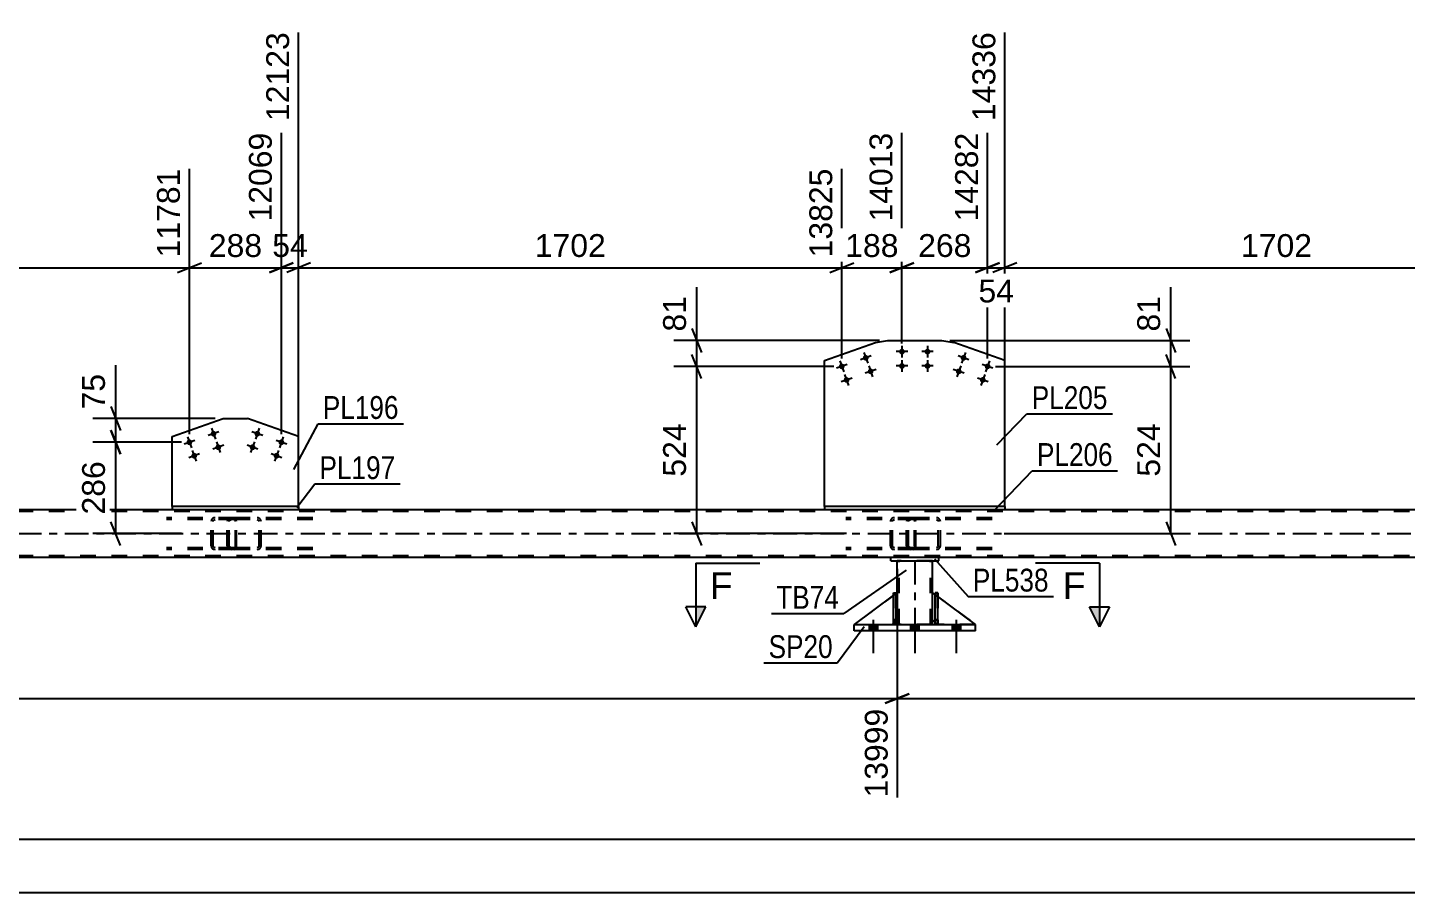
# Model space of a CAD drawing. Header units: millimetres. Extents: x -109 to 732, y -404 to 190.
# Drawn here: x 371.3 to 544.1, y -274.6 to -166.1 of the extents above; entities that cross this region are included whole.
import ezdxf

# ---------------------------------------------------------------- set-up
doc = ezdxf.new("R2010")
doc.units = ezdxf.units.MM
doc.linetypes.add('DXK_LINE_DOT2', pattern=[3.9198, 1.9599, -1.9599])
doc.linetypes.add('DXK_LINE_DOT3', pattern=[5.9187, 2.979, -0.9799, 0.9799, -0.9799])
doc.styles.add('Arial', font='ARIAL.TTF', dxfattribs={"height": 0.2})
doc.styles.add('Arial Narrow', font='ARIALN.TTF', dxfattribs={"height": 0.2})

# ---------------------------------------------------------------- blocks, each defined once
blk = doc.blocks.new('Part-717262461-3414 - 3396')
at = {"color": 7, "linetype": 'DXK_LINE_DOT2'}
for p, q in [((396.3, -227.9), (396.26, -228.09)), ((396.26, -231.13), (396.26, -228.09)), ((396.52, -228.09), (396.54, -228)), ((396.52, -231.13), (396.52, -228.09)), ((396.54, -228), (396.6, -227.92)), ((396.78, -227.61), (396.58, -227.64)), ((396.6, -227.92), (396.68, -227.87)), ((396.68, -227.87), (396.78, -227.85)), ((407, -227.61), (396.78, -227.61)), ((407, -227.85), (396.78, -227.85)), ((400.21, -227.64), (400.01, -227.61)), ((400.01, -227.85), (400.11, -227.87)), ((400.11, -227.87), (400.19, -227.92)), ((400.19, -227.92), (400.25, -228)), ((400.25, -228), (400.27, -228.09)), ((400.27, -231.13), (400.27, -228.09)), ((400.52, -228.09), (400.48, -227.9)), ((400.52, -231.13), (400.52, -228.09)), ((396.26, -231.13), (396.3, -231.31)), ((396.54, -231.22), (396.52, -231.13)), ((396.6, -231.3), (396.54, -231.22)), ((396.68, -231.35), (396.6, -231.3)), ((396.78, -231.37), (396.68, -231.35)), ((407, -231.37), (396.78, -231.37)), ((400.11, -231.35), (400.01, -231.37)), ((400.19, -231.3), (400.11, -231.35)), ((400.25, -231.22), (400.19, -231.3)), ((400.27, -231.13), (400.25, -231.22)), ((400.48, -231.31), (400.52, -231.13)), ((396.58, -231.57), (396.78, -231.61)), ((407, -231.61), (396.78, -231.61)), ((400.01, -231.61), (400.21, -231.57))]:
    blk.add_line(p, q, dxfattribs=at)
for centre, start, end in [((396.76, -228.11), 110.7583, 155.68), ((400.03, -228.11), 24.32, 69.2417), ((396.76, -231.11), 204.32, 249.2417), ((400.03, -231.11), 290.7583, 335.68)]:
    blk.add_arc(centre, 0.496, start, end, dxfattribs=at)
blk = doc.blocks.new('Bolt-717262461-3806 - 3396')
at = {"linetype": 'Continuous'}
for points in [[(488.9, -207.68, -1), (488.22, -207.44, -1)], [(488.3, -209.38, -1), (487.62, -209.14, -1)], [(491.91, -208.75, -1), (491.23, -208.51, -1)], [(491.31, -210.45, -1), (490.63, -210.21, -1)]]:
    blk.add_hatch(color=1, dxfattribs=at).paths.add_polyline_path(points)
at = {"color": 1, "linetype": 'Continuous'}
for p, q in [((489.24, -207.8), (487.88, -207.32)), ((488.8, -206.88), (488.32, -208.24)), ((488.64, -209.5), (487.28, -209.02)), ((488.2, -208.58), (487.72, -209.94)), ((492.25, -208.87), (490.9, -208.39)), ((491.81, -207.95), (491.33, -209.31)), ((491.65, -210.57), (490.29, -210.09)), ((491.21, -209.65), (490.73, -211.01))]:
    blk.add_line(p, q, dxfattribs=at)
blk = doc.blocks.new('Part-717262461-3413 - 3396')
at = {"color": 7, "linetype": 'DXK_LINE_DOT2'}
for p, q in [((481.44, -227.9), (481.4, -228.09)), ((481.4, -231.13), (481.4, -228.09)), ((481.65, -228.09), (481.67, -228)), ((481.65, -231.13), (481.65, -228.09)), ((481.67, -228), (481.73, -227.92)), ((481.91, -227.61), (481.71, -227.64)), ((481.73, -227.92), (481.81, -227.87)), ((481.81, -227.87), (481.91, -227.85)), ((492.14, -227.61), (481.91, -227.61)), ((492.14, -227.85), (481.91, -227.85)), ((485.34, -227.64), (485.15, -227.61)), ((485.15, -227.85), (485.24, -227.87)), ((485.24, -227.87), (485.33, -227.92)), ((485.33, -227.92), (485.38, -228)), ((485.38, -228), (485.4, -228.09)), ((485.4, -231.13), (485.4, -228.09)), ((485.66, -228.09), (485.62, -227.9)), ((485.66, -231.13), (485.66, -228.09)), ((481.4, -231.13), (481.44, -231.31)), ((481.67, -231.22), (481.65, -231.13)), ((481.73, -231.3), (481.67, -231.22)), ((481.81, -231.35), (481.73, -231.3)), ((481.91, -231.37), (481.81, -231.35)), ((492.14, -231.37), (481.91, -231.37)), ((485.24, -231.35), (485.15, -231.37)), ((485.33, -231.3), (485.24, -231.35)), ((485.38, -231.22), (485.33, -231.3)), ((485.4, -231.13), (485.38, -231.22)), ((485.62, -231.31), (485.66, -231.13)), ((481.71, -231.57), (481.91, -231.61)), ((492.14, -231.61), (481.91, -231.61)), ((485.15, -231.61), (485.34, -231.57))]:
    blk.add_line(p, q, dxfattribs=at)
for centre, start, end in [((481.89, -228.11), 110.7583, 155.68), ((485.16, -228.11), 24.32, 69.2417), ((481.89, -231.11), 204.32, 249.2417), ((485.16, -231.11), 290.7583, 335.68)]:
    blk.add_arc(centre, 0.496, start, end, dxfattribs=at)
blk = doc.blocks.new('Part-717262461-3784 - 3396')
at = {"color": 2, "linetype": 'Continuous'}
for p, q in [((389.37, -217.43), (395.78, -215.16)), ((395.78, -215.16), (398.82, -215.16)), ((405.23, -217.43), (398.82, -215.16)), ((389.37, -226.21), (389.37, -217.43)), ((405.23, -226.21), (405.23, -217.43))]:
    blk.add_line(p, q, dxfattribs=at)
at = {"color": 7, "linetype": 'DXK_LINE_DOT2'}
blk.add_line((405.23, -226.21), (389.37, -226.21), dxfattribs=at)
blk = doc.blocks.new('Part-717262461-3500 - 3396')
at = {"color": 2, "linetype": 'Continuous'}
for p, q in [((485, -241.01), (485, -237.01)), ((485, -237.01), (485.32, -237.01)), ((485.32, -241.01), (485.32, -237.01)), ((485, -241.01), (485, -241.01)), ((485.32, -241.01), (485, -241.01))]:
    blk.add_line(p, q, dxfattribs=at)
at = {"color": 7, "linetype": 'DXK_LINE_DOT2'}
for p, q in [((485, -237.01), (485, -240.41)), ((485.32, -240.41), (485.32, -237.01)), ((485, -240.41), (485, -241.01)), ((485, -240.41), (485.32, -240.41)), ((485, -241.01), (485, -241.01)), ((485, -241.01), (485, -241.01)), ((485.32, -241.01), (485.32, -240.41)), ((485.32, -241.01), (485.32, -241.01))]:
    blk.add_line(p, q, dxfattribs=at)
blk = doc.blocks.new('Bolt-717262461-3804 - 3396')
at = {"linetype": 'Continuous'}
for points in [[(476.65, -207.44, -1), (475.97, -207.68, -1)], [(473.64, -208.51, -1), (472.96, -208.75, -1)], [(477.25, -209.14, -1), (476.58, -209.38, -1)], [(474.24, -210.21, -1), (473.56, -210.45, -1)]]:
    blk.add_hatch(color=1, dxfattribs=at).paths.add_polyline_path(points)
at = {"color": 1, "linetype": 'Continuous'}
for p, q in [((476.99, -207.32), (475.63, -207.8)), ((476.07, -206.88), (476.55, -208.24)), ((473.98, -208.39), (472.62, -208.87)), ((473.06, -207.95), (473.54, -209.31)), ((477.59, -209.02), (476.24, -209.5)), ((476.67, -208.58), (477.16, -209.94)), ((474.58, -210.09), (473.22, -210.57)), ((473.66, -209.65), (474.14, -211.01))]:
    blk.add_line(p, q, dxfattribs=at)
blk = doc.blocks.new('Part-717262461-3566 - 3396')
at = {"color": 7, "linetype": 'DXK_LINE_DOT2'}
for p, q in [((479.8, -237.01), (480.12, -237.01)), ((479.8, -240.41), (479.8, -237.01)), ((479.8, -237.01), (479.8, -241.01)), ((480.12, -237.01), (480.12, -240.41)), ((480.12, -241.01), (480.12, -237.1)), ((480.12, -240.41), (479.8, -240.41)), ((479.8, -241.01), (479.8, -240.41)), ((480.12, -241.01), (479.8, -241.01)), ((480.12, -240.41), (480.12, -241.01)), ((480.12, -241.01), (480.12, -241.01))]:
    blk.add_line(p, q, dxfattribs=at)
blk = doc.blocks.new('Part-717262461-3568 - 3396')
at = {"color": 2, "linetype": 'Continuous'}
for p, q in [((479.8, -241.01), (479.8, -237.01)), ((479.8, -237.01), (480.12, -237.01)), ((480.12, -241.01), (480.12, -237.01)), ((479.8, -241.01), (479.8, -241.01)), ((480.12, -241.01), (479.8, -241.01))]:
    blk.add_line(p, q, dxfattribs=at)
at = {"color": 7, "linetype": 'DXK_LINE_DOT2'}
for p, q in [((479.8, -237.01), (479.8, -240.41)), ((480.12, -240.41), (480.12, -237.01)), ((479.8, -240.41), (479.8, -241.01)), ((479.8, -240.41), (480.12, -240.41)), ((479.8, -241.01), (479.8, -241.01)), ((479.8, -241.01), (479.8, -241.01)), ((480.12, -241.01), (480.12, -240.41)), ((480.12, -241.01), (480.12, -241.01))]:
    blk.add_line(p, q, dxfattribs=at)
blk = doc.blocks.new('Part-717262461-3444 - 3396')
at = {"color": 2, "linetype": 'Continuous'}
for p, q in [((485.45, -232.61), (479.45, -232.61)), ((479.45, -233.01), (479.45, -232.61)), ((479.45, -233.01), (485.45, -233.01)), ((485.45, -233.01), (485.45, -232.61))]:
    blk.add_line(p, q, dxfattribs=at)
blk = doc.blocks.new('Part-717262461-3449 - 3396')
at = {"color": 2, "linetype": 'Continuous'}
for p, q in [((493.74, -226.21), (471.13, -226.21)), ((471.13, -226.21), (471.13, -226.61)), ((493.74, -226.21), (493.74, -226.61)), ((493.74, -226.61), (471.13, -226.61))]:
    blk.add_line(p, q, dxfattribs=at)
blk = doc.blocks.new('Part-717262461-3497 - 3396')
at = {"color": 2, "linetype": 'Continuous'}
for p, q in [((479.8, -237.34), (474.85, -241.01)), ((480.25, -237.01), (480.12, -237.1)), ((480.25, -240.41), (480.25, -237.01)), ((479.8, -240.85), (479.65, -241.01)), ((480.25, -240.41), (480.12, -240.53)), ((480.25, -240.41), (480.25, -240.41))]:
    blk.add_line(p, q, dxfattribs=at)
at = {"color": 7, "linetype": 'DXK_LINE_DOT2'}
for p, q in [((480.12, -237.1), (479.8, -237.34)), ((480.25, -240.41), (480.25, -237.01)), ((474.85, -241.01), (474.85, -241.01)), ((474.85, -241.01), (479.65, -241.01)), ((480.25, -240.41), (479.65, -241.01)), ((480.12, -240.53), (479.8, -240.85))]:
    blk.add_line(p, q, dxfattribs=at)
blk = doc.blocks.new('Part-717262461-3498 - 3396')
at = {"color": 7, "linetype": 'DXK_LINE_DOT2'}
for p, q in [((485.32, -237.01), (485, -237.01)), ((485, -240.41), (485, -237.01)), ((485, -237.01), (485, -241.01)), ((485.32, -237.01), (485.32, -240.41)), ((485.32, -241.01), (485.32, -237.01)), ((485.32, -240.41), (485, -240.41)), ((485, -241.01), (485, -240.41)), ((485.32, -241.01), (485, -241.01)), ((485.32, -240.41), (485.32, -241.01)), ((485.32, -241.01), (485.32, -241.01))]:
    blk.add_line(p, q, dxfattribs=at)
blk = doc.blocks.new('Part-717262461-3515 - 3396')
at = {"color": 2, "linetype": 'Continuous'}
for p, q in [((480.25, -237.01), (480.25, -233.01)), ((484.65, -237.01), (484.65, -233.01)), ((480.25, -241.01), (480.25, -240.41)), ((484.65, -241.01), (484.65, -240.41))]:
    blk.add_line(p, q, dxfattribs=at)
at = {"color": 7, "linetype": 'DXK_LINE_DOT2'}
for p, q in [((484.65, -233.01), (480.25, -233.01)), ((480.49, -241.01), (480.49, -233.01)), ((484.41, -241.01), (484.41, -233.01)), ((480.25, -240.41), (480.25, -237.01)), ((484.65, -240.41), (484.65, -237.01)), ((484.65, -241.01), (480.25, -241.01))]:
    blk.add_line(p, q, dxfattribs=at)
at = {"color": 7, "linetype": 'DXK_LINE_DOT3'}
blk.add_line((482.45, -233.01), (482.45, -241.01), dxfattribs=at)
blk = doc.blocks.new('Part-717262461-3525 - 3396')
at = {"color": 7, "linetype": 'DXK_LINE_DOT2'}
for p, q in [((480.25, -237.01), (474.85, -241.01)), ((480.25, -240.41), (480.25, -237.01)), ((480.25, -237.01), (480.25, -240.41)), ((474.85, -241.01), (479.65, -241.01)), ((479.65, -241.01), (480.25, -240.41)), ((480.25, -240.41), (479.65, -241.01)), ((480.25, -240.41), (480.25, -240.41))]:
    blk.add_line(p, q, dxfattribs=at)
blk = doc.blocks.new('Part-717262461-3677 - 3396')
at = {"color": 7, "linetype": 'DXK_LINE_DOT2'}
for p, q in [((482.3, -227.61), (473.8, -227.61)), ((482.3, -227.85), (473.8, -227.85)), ((479.42, -227.9), (479.39, -228.09)), ((479.39, -231.13), (479.39, -228.09)), ((479.64, -228.09), (479.66, -228)), ((479.64, -231.13), (479.64, -228.09)), ((479.66, -228), (479.71, -227.92)), ((479.89, -227.61), (479.7, -227.64)), ((479.71, -227.92), (479.79, -227.87)), ((479.79, -227.87), (479.89, -227.85)), ((481.4, -227.85), (481.4, -227.61)), ((482.4, -227.64), (482.3, -227.61)), ((482.3, -227.85), (482.35, -227.87)), ((482.35, -227.87), (482.39, -227.92)), ((482.39, -227.92), (482.42, -228)), ((482.49, -227.75), (482.4, -227.64)), ((482.42, -228), (482.43, -228.09)), ((482.43, -231.13), (482.43, -228.09)), ((482.55, -227.9), (482.49, -227.75)), ((482.57, -228.09), (482.55, -227.9)), ((482.57, -231.13), (482.57, -228.09)), ((482.3, -231.37), (473.8, -231.37)), ((479.39, -231.13), (479.42, -231.31)), ((479.66, -231.22), (479.64, -231.13)), ((479.71, -231.3), (479.66, -231.22)), ((479.79, -231.35), (479.71, -231.3)), ((479.89, -231.37), (479.79, -231.35)), ((481.4, -231.61), (481.4, -231.37)), ((482.35, -231.35), (482.3, -231.37)), ((482.39, -231.3), (482.35, -231.35)), ((482.42, -231.22), (482.39, -231.3)), ((482.4, -231.57), (482.49, -231.47)), ((482.43, -231.13), (482.42, -231.22)), ((482.49, -231.47), (482.55, -231.31)), ((482.55, -231.31), (482.57, -231.13)), ((482.3, -231.61), (473.8, -231.61)), ((479.7, -231.57), (479.89, -231.61)), ((482.3, -231.61), (482.4, -231.57))]:
    blk.add_line(p, q, dxfattribs=at)
for centre, start, end in [((479.87, -228.1), 111.1513, 156.1049), ((479.87, -231.11), 203.8951, 248.8487)]:
    blk.add_arc(centre, 0.492, start, end, dxfattribs=at)
blk = doc.blocks.new('Part-717262461-3555 - 3396')
at = {"color": 2, "linetype": 'Continuous'}
for p, q in [((405.23, -226.21), (389.37, -226.21)), ((389.37, -226.21), (389.37, -226.61)), ((405.23, -226.21), (405.23, -226.61)), ((405.23, -226.61), (389.37, -226.61))]:
    blk.add_line(p, q, dxfattribs=at)
blk = doc.blocks.new('Part-717262461-3590 - 3396')
at = {"color": 2, "linetype": 'Continuous'}
for p, q in [((474.85, -241.81), (474.85, -241.01)), ((474.85, -241.01), (490.05, -241.01)), ((490.05, -241.81), (474.85, -241.81)), ((490.05, -241.81), (490.05, -241.01))]:
    blk.add_line(p, q, dxfattribs=at)
blk = doc.blocks.new('Part-717262461-3593 - 3396')
at = {"color": 7, "linetype": 'DXK_LINE_DOT2'}
for p, q in [((484.65, -240.41), (484.65, -237.01)), ((484.65, -237.01), (490.05, -241.01)), ((485.25, -241.01), (484.65, -240.41)), ((490.05, -241.01), (485.25, -241.01))]:
    blk.add_line(p, q, dxfattribs=at)
blk = doc.blocks.new('Part-717262461-3607 - 3396')
at = {"color": 2, "linetype": 'Continuous'}
for p, q in [((484.65, -240.41), (484.65, -237.01)), ((484.65, -237.01), (485, -237.27)), ((490.05, -241.01), (485.32, -237.51)), ((485, -240.76), (484.65, -240.41))]:
    blk.add_line(p, q, dxfattribs=at)
at = {"color": 7, "linetype": 'DXK_LINE_DOT2'}
for p, q in [((485.32, -237.51), (485, -237.27)), ((485, -240.76), (485.25, -241.01)), ((485.25, -241.01), (490.05, -241.01))]:
    blk.add_line(p, q, dxfattribs=at)
blk = doc.blocks.new('Bolt-717262461-3615 - 3396')
at = {"linetype": 'Continuous'}
for points in [[(400.39, -217.2, -1), (399.71, -216.96, -1)], [(399.79, -218.9, -1), (399.11, -218.65, -1)], [(403.4, -218.27, -1), (402.72, -218.03, -1)], [(402.8, -219.97, -1), (402.12, -219.72, -1)]]:
    blk.add_hatch(color=1, dxfattribs=at).paths.add_polyline_path(points)
at = {"color": 1, "linetype": 'Continuous'}
for p, q in [((400.73, -217.32), (399.37, -216.84)), ((400.29, -216.4), (399.81, -217.76)), ((403.3, -217.47), (402.82, -218.83)), ((400.13, -219.02), (398.77, -218.53)), ((399.69, -218.1), (399.21, -219.45)), ((402.7, -219.17), (402.22, -220.52)), ((403.74, -218.39), (402.39, -217.91)), ((403.14, -220.09), (401.78, -219.6))]:
    blk.add_line(p, q, dxfattribs=at)
blk = doc.blocks.new('Bolt-717262461-3616 - 3396')
at = {"linetype": 'Continuous'}
for points in [[(476.73, -241.81), (477.77, -241.81), (477.77, -241.01), (476.73, -241.01)], [(476.73, -241.81), (477.77, -241.81), (477.77, -241.01), (476.73, -241.01)], [(476.73, -241.81), (477.77, -241.81), (477.77, -241.01), (476.73, -241.01)], [(481.93, -241.81), (482.97, -241.81), (482.97, -241.01), (481.93, -241.01)], [(481.93, -241.81), (482.97, -241.81), (482.97, -241.01), (481.93, -241.01)], [(487.13, -241.81), (488.17, -241.81), (488.17, -241.01), (487.13, -241.01)], [(487.13, -241.81), (488.17, -241.81), (488.17, -241.01), (487.13, -241.01)], [(487.13, -241.81), (488.17, -241.81), (488.17, -241.01), (487.13, -241.01)]]:
    blk.add_hatch(color=1, dxfattribs=at).paths.add_polyline_path(points)
at = {"color": 1, "linetype": 'Continuous'}
for p, q in [((476.73, -241.01), (476.73, -241.81)), ((476.73, -241.01), (476.73, -241.81)), ((476.73, -241.01), (476.73, -241.81)), ((477.25, -240.41), (477.25, -244.61)), ((477.25, -240.41), (477.25, -244.61)), ((477.25, -240.41), (477.25, -244.61)), ((477.77, -241.01), (477.77, -241.81)), ((477.77, -241.01), (477.77, -241.81)), ((477.77, -241.01), (477.77, -241.81)), ((481.93, -241.01), (481.93, -241.81)), ((481.93, -241.01), (481.93, -241.81)), ((482.45, -240.41), (482.45, -244.61)), ((482.45, -240.41), (482.45, -244.61)), ((482.97, -241.01), (482.97, -241.81)), ((482.97, -241.01), (482.97, -241.81)), ((487.13, -241.01), (487.13, -241.81)), ((487.13, -241.01), (487.13, -241.81)), ((487.13, -241.01), (487.13, -241.81)), ((487.65, -240.41), (487.65, -244.61)), ((487.65, -240.41), (487.65, -244.61)), ((487.65, -240.41), (487.65, -244.61)), ((488.17, -241.01), (488.17, -241.81)), ((488.17, -241.01), (488.17, -241.81)), ((488.17, -241.01), (488.17, -241.81))]:
    blk.add_line(p, q, dxfattribs=at)
blk = doc.blocks.new('Part-717262461-3672 - 3396')
at = {"color": 7, "linetype": 'DXK_LINE_DOT2'}
for p, q in [((618.92, -226.85), (-44.3, -226.85)), ((405.23, -226.61), (389.37, -226.61)), ((493.74, -226.61), (471.13, -226.61)), ((618.92, -232.37), (-44.3, -232.37)), ((485.45, -232.61), (479.45, -232.61))]:
    blk.add_line(p, q, dxfattribs=at)
at = {"color": 2, "linetype": 'Continuous'}
for p, q in [((389.37, -226.61), (320.09, -226.61)), ((471.13, -226.61), (405.23, -226.61)), ((559.64, -226.61), (493.74, -226.61)), ((479.45, -232.61), (230.03, -232.61)), ((614.93, -232.61), (485.45, -232.61))]:
    blk.add_line(p, q, dxfattribs=at)
at = {"color": 7, "linetype": 'DXK_LINE_DOT3'}
blk.add_line((-44.3, -229.61), (618.92, -229.61), dxfattribs=at)
blk = doc.blocks.new('Part-717262461-3676 - 3396')
at = {"color": 7, "linetype": 'DXK_LINE_DOT2'}
for p, q in [((397.16, -227.61), (388.66, -227.61)), ((397.16, -227.85), (388.66, -227.85)), ((394.29, -227.9), (394.25, -228.09)), ((394.25, -231.13), (394.25, -228.09)), ((394.5, -228.09), (394.52, -228)), ((394.5, -231.13), (394.5, -228.09)), ((394.52, -228), (394.58, -227.92)), ((394.76, -227.61), (394.56, -227.64)), ((394.58, -227.92), (394.66, -227.87)), ((394.66, -227.87), (394.76, -227.85)), ((396.26, -227.85), (396.26, -227.61)), ((397.27, -227.64), (397.16, -227.61)), ((397.16, -227.85), (397.21, -227.87)), ((397.21, -227.87), (397.26, -227.92)), ((397.26, -227.92), (397.29, -228)), ((397.35, -227.75), (397.27, -227.64)), ((397.29, -228), (397.3, -228.09)), ((397.3, -231.13), (397.3, -228.09)), ((397.41, -227.9), (397.35, -227.75)), ((397.43, -228.09), (397.41, -227.9)), ((397.43, -231.13), (397.43, -228.09)), ((397.16, -231.37), (388.66, -231.37)), ((394.25, -231.13), (394.29, -231.31)), ((394.52, -231.22), (394.5, -231.13)), ((394.58, -231.3), (394.52, -231.22)), ((394.66, -231.35), (394.58, -231.3)), ((394.76, -231.37), (394.66, -231.35)), ((396.26, -231.61), (396.26, -231.37)), ((397.21, -231.35), (397.16, -231.37)), ((397.26, -231.3), (397.21, -231.35)), ((397.29, -231.22), (397.26, -231.3)), ((397.27, -231.57), (397.35, -231.47)), ((397.3, -231.13), (397.29, -231.22)), ((397.35, -231.47), (397.41, -231.31)), ((397.41, -231.31), (397.43, -231.13)), ((397.16, -231.61), (388.66, -231.61)), ((394.56, -231.57), (394.76, -231.61)), ((397.16, -231.61), (397.27, -231.57))]:
    blk.add_line(p, q, dxfattribs=at)
for centre, start, end in [((394.74, -228.1), 111.1513, 156.1049), ((394.74, -231.11), 203.8951, 248.8487)]:
    blk.add_arc(centre, 0.492, start, end, dxfattribs=at)
blk = doc.blocks.new('Bolt-717262461-3785 - 3396')
at = {"linetype": 'Continuous'}
for points in [[(394.89, -216.96, -1), (394.22, -217.2, -1)], [(391.88, -218.03, -1), (391.2, -218.27, -1)], [(395.5, -218.65, -1), (394.82, -218.9, -1)], [(392.48, -219.72, -1), (391.8, -219.97, -1)]]:
    blk.add_hatch(color=1, dxfattribs=at).paths.add_polyline_path(points)
at = {"color": 1, "linetype": 'Continuous'}
for p, q in [((391.3, -217.47), (391.78, -218.83)), ((395.23, -216.84), (393.88, -217.32)), ((394.31, -216.4), (394.8, -217.76)), ((392.22, -217.91), (390.86, -218.39)), ((391.9, -219.17), (392.38, -220.52)), ((395.84, -218.53), (394.48, -219.02)), ((394.92, -218.1), (395.4, -219.45)), ((392.82, -219.6), (391.46, -220.09))]:
    blk.add_line(p, q, dxfattribs=at)
blk = doc.blocks.new('Part-717262461-3803 - 3396')
at = {"color": 2, "linetype": 'Continuous'}
for p, q in [((471.13, -207.91), (477.54, -205.64)), ((477.54, -205.64), (479.04, -205.38)), ((479.04, -205.38), (485.84, -205.38)), ((485.84, -205.38), (487.33, -205.64)), ((493.74, -207.91), (487.33, -205.64)), ((471.13, -226.21), (471.13, -207.91)), ((493.74, -226.21), (493.74, -207.91))]:
    blk.add_line(p, q, dxfattribs=at)
at = {"color": 7, "linetype": 'DXK_LINE_DOT2'}
blk.add_line((493.74, -226.21), (471.13, -226.21), dxfattribs=at)
blk = doc.blocks.new('Bolt-717262461-3805 - 3396')
at = {"linetype": 'Continuous'}
for points in [[(481.2, -206.78, -1), (480.48, -206.78, -1)], [(484.4, -206.78, -1), (483.68, -206.78, -1)], [(481.2, -208.58, -1), (480.48, -208.58, -1)], [(484.4, -208.58, -1), (483.68, -208.58, -1)]]:
    blk.add_hatch(color=1, dxfattribs=at).paths.add_polyline_path(points)
at = {"color": 1, "linetype": 'Continuous'}
for p, q in [((481.56, -206.78), (480.12, -206.78)), ((480.84, -206.06), (480.84, -207.5)), ((484.76, -206.78), (483.32, -206.78)), ((484.04, -206.06), (484.04, -207.5)), ((481.56, -208.58), (480.12, -208.58)), ((480.84, -207.86), (480.84, -209.3)), ((484.76, -208.58), (483.32, -208.58)), ((484.04, -207.86), (484.04, -209.3))]:
    blk.add_line(p, q, dxfattribs=at)
blk = doc.blocks.new('StraightDimension-717262461-4246 - 3396')
at = {"color": 7, "linetype": 'Continuous'}
for p, q in [((405.23, -225.21), (405.23, -166.74)), ((403.06, -217.15), (403.06, -179.34)), ((401.56, -196.86), (404.56, -195.66)), ((403.06, -196.26), (405.23, -196.26)), ((406.73, -195.66), (403.73, -196.86))]:
    blk.add_line(p, q, dxfattribs=at)
at = {"color": 0, "linetype": 'Continuous'}
blk.add_wipeout([(404.63, -166.14), (400.43, -166.14), (400.43, -178.46), (404.63, -178.46)], dxfattribs=at)
at = {"color": 0}
blk.add_wipeout([(406.97, -195.51), (406.97, -191.31), (401.32, -191.31), (401.32, -195.51)], dxfattribs=at)
at = {"color": 3, "linetype": 'Continuous', "style": 'Arial'}
blk.add_text('12123', height=2.865, rotation=90.0002, dxfattribs=at).set_placement((404.03, -177.86))
at = {"color": 3, "style": 'Arial'}
blk.add_text('54', height=2.865, dxfattribs=at).set_placement((401.92, -194.91))
blk = doc.blocks.new('StraightDimension-717262461-4294 - 3396')
at = {"color": 7, "linetype": 'Continuous'}
for p, q in [((493.74, -225.21), (493.74, -166.74)), ((561.81, -217.15), (561.81, -183.84)), ((495.24, -195.66), (492.24, -196.86)), ((493.74, -196.26), (561.81, -196.26)), ((560.31, -196.86), (563.31, -195.66))]:
    blk.add_line(p, q, dxfattribs=at)
at = {"color": 0, "linetype": 'Continuous'}
blk.add_wipeout([(561.21, -183.24), (557.01, -183.24), (557.01, -195.56), (561.21, -195.56)], dxfattribs=at)
at = {"color": 0}
blk.add_wipeout([(532.82, -195.51), (532.82, -191.31), (522.73, -191.31), (522.73, -195.51)], dxfattribs=at)
at = {"color": 3, "linetype": 'Continuous', "style": 'Arial'}
blk.add_text('16038', height=2.865, rotation=90.0002, dxfattribs=at).set_placement((560.61, -194.96))
at = {"color": 3, "style": 'Arial'}
blk.add_text('1702', height=2.865, dxfattribs=at).set_placement((523.33, -194.91))
blk = doc.blocks.new('StraightDimension-717262461-4048 - 3396')
at = {"color": 7, "linetype": 'Continuous'}
for p, q in [((480.25, -234.01), (480.25, -262.7)), ((224.83, -250.28), (480.25, -250.28)), ((478.75, -250.88), (481.75, -249.68))]:
    blk.add_line(p, q, dxfattribs=at)
at = {"color": 0, "linetype": 'Continuous'}
blk.add_wipeout([(479.65, -250.98), (475.45, -250.98), (475.45, -263.3), (479.65, -263.3)], dxfattribs=at)
at = {"color": 3, "linetype": 'Continuous', "style": 'Arial'}
blk.add_text('13999', height=2.865, rotation=90.0002, dxfattribs=at).set_placement((479.05, -262.7))
blk = doc.blocks.new('StraightDimension-717262461-4058 - 3396')
at = {"color": 7, "linetype": 'Continuous'}
for p, q in [((618.92, -232.21), (618.92, -262.7)), ((480.25, -234.01), (480.25, -262.7)), ((481.75, -249.68), (478.75, -250.88)), ((480.25, -250.28), (618.92, -250.28)), ((617.42, -250.88), (620.42, -249.68))]:
    blk.add_line(p, q, dxfattribs=at)
at = {"color": 0}
blk.add_wipeout([(554.63, -249.53), (554.63, -245.33), (544.54, -245.33), (544.54, -249.53)], dxfattribs=at)
at = {"color": 0, "linetype": 'Continuous'}
blk.add_wipeout([(618.32, -250.98), (614.12, -250.98), (614.12, -263.3), (618.32, -263.3)], dxfattribs=at)
at = {"color": 3, "style": 'Arial'}
blk.add_text('3467', height=2.865, dxfattribs=at).set_placement((545.14, -248.93))
at = {"color": 3, "linetype": 'Continuous', "style": 'Arial'}
blk.add_text('17466', height=2.865, rotation=90.0002, dxfattribs=at).set_placement((617.72, -262.7))
blk = doc.blocks.new('StraightDimension-717262461-4072 - 3396')
at = {"color": 7, "linetype": 'Continuous'}
blk.add_line((-57.2, -274.61), (619.72, -274.61), dxfattribs=at)
blk = doc.blocks.new('StraightDimension-717262461-4090 - 3396')
at = {"color": 7, "linetype": 'Continuous'}
for p, q in [((403.06, -217.15), (403.06, -179.34)), ((391.54, -217.15), (391.54, -183.84)), ((390.04, -196.86), (393.04, -195.66)), ((391.54, -196.26), (403.06, -196.26)), ((404.56, -195.66), (401.56, -196.86))]:
    blk.add_line(p, q, dxfattribs=at)
at = {"color": 0}
blk.add_wipeout([(401.24, -195.51), (401.24, -191.31), (393.37, -191.31), (393.37, -195.51)], dxfattribs=at)
at = {"color": 3, "style": 'Arial'}
blk.add_text('288', height=2.865, dxfattribs=at).set_placement((393.97, -194.91))
at = {"color": 0, "linetype": 'Continuous'}
blk.add_wipeout([(402.46, -178.74), (398.26, -178.74), (398.26, -191.06), (402.46, -191.06)], dxfattribs=at)
at = {"color": 3, "linetype": 'Continuous', "style": 'Arial'}
blk.add_text('12069', height=2.865, rotation=90.0002, dxfattribs=at).set_placement((401.86, -190.46))
blk = doc.blocks.new('StraightDimension-717262461-4099 - 3396')
at = {"color": 7, "linetype": 'Continuous'}
for p, q in [((320.09, -225.21), (320.09, -171.36)), ((391.54, -217.15), (391.54, -183.84)), ((321.59, -195.66), (318.59, -196.86)), ((320.09, -196.26), (391.54, -196.26)), ((390.04, -196.86), (393.04, -195.66))]:
    blk.add_line(p, q, dxfattribs=at)
at = {"color": 0, "linetype": 'Continuous'}
blk.add_wipeout([(390.94, -183.24), (386.74, -183.24), (386.74, -195.56), (390.94, -195.56)], dxfattribs=at)
at = {"color": 0}
blk.add_wipeout([(360.86, -195.51), (360.86, -191.31), (350.77, -191.31), (350.77, -195.51)], dxfattribs=at)
at = {"color": 3, "linetype": 'Continuous', "style": 'Arial'}
blk.add_text('11781', height=2.865, rotation=90.0002, dxfattribs=at).set_placement((390.34, -194.96))
at = {"color": 3, "style": 'Arial'}
blk.add_text('1786', height=2.865, dxfattribs=at).set_placement((351.37, -194.91))
blk = doc.blocks.new('StraightDimension-717262461-4253 - 3396')
at = {"color": 7, "linetype": 'Continuous'}
for p, q in [((480.84, -205.78), (480.84, -179.34)), ((491.57, -207.63), (491.57, -179.34)), ((479.34, -196.86), (482.34, -195.66)), ((480.84, -196.26), (491.57, -196.26)), ((493.07, -195.66), (490.07, -196.86))]:
    blk.add_line(p, q, dxfattribs=at)
at = {"color": 0}
blk.add_wipeout([(490.14, -195.51), (490.14, -191.31), (482.27, -191.31), (482.27, -195.51)], dxfattribs=at)
at = {"color": 3, "style": 'Arial'}
blk.add_text('268', height=2.865, dxfattribs=at).set_placement((482.87, -194.91))
at = {"color": 0, "linetype": 'Continuous'}
blk.add_wipeout([(490.97, -178.74), (486.77, -178.74), (486.77, -191.06), (490.97, -191.06)], dxfattribs=at)
at = {"color": 3, "linetype": 'Continuous', "style": 'Arial'}
blk.add_text('14282', height=2.865, rotation=90.0002, dxfattribs=at).set_placement((490.37, -190.46))
blk = doc.blocks.new('StraightDimension-717262461-4262 - 3396')
at = {"color": 7, "linetype": 'Continuous'}
for p, q in [((493.74, -225.21), (493.74, -166.74)), ((491.57, -207.63), (491.57, -179.34)), ((490.07, -196.86), (493.07, -195.66)), ((491.57, -196.26), (493.74, -196.26)), ((495.24, -195.66), (492.24, -196.86))]:
    blk.add_line(p, q, dxfattribs=at)
at = {"color": 0, "linetype": 'Continuous'}
blk.add_wipeout([(493.14, -166.14), (488.94, -166.14), (488.94, -178.46), (493.14, -178.46)], dxfattribs=at)
at = {"color": 0}
blk.add_wipeout([(495.48, -201.21), (495.48, -197.01), (489.83, -197.01), (489.83, -201.21)], dxfattribs=at)
at = {"color": 3, "linetype": 'Continuous', "style": 'Arial'}
blk.add_text('14336', height=2.865, rotation=90.0002, dxfattribs=at).set_placement((492.54, -177.86))
at = {"color": 3, "style": 'Arial'}
blk.add_text('54', height=2.865, dxfattribs=at).set_placement((490.43, -200.61))
blk = doc.blocks.new('StraightDimension-717262461-4269 - 3396')
at = {"color": 7, "linetype": 'Continuous'}
for p, q in [((405.23, -225.21), (405.23, -166.74)), ((473.3, -207.63), (473.3, -183.84)), ((406.73, -195.66), (403.73, -196.86)), ((405.23, -196.26), (473.3, -196.26)), ((471.8, -196.86), (474.8, -195.66))]:
    blk.add_line(p, q, dxfattribs=at)
at = {"color": 0, "linetype": 'Continuous'}
blk.add_wipeout([(472.7, -183.24), (468.5, -183.24), (468.5, -195.56), (472.7, -195.56)], dxfattribs=at)
at = {"color": 0}
blk.add_wipeout([(444.31, -195.51), (444.31, -191.31), (434.22, -191.31), (434.22, -195.51)], dxfattribs=at)
at = {"color": 3, "linetype": 'Continuous', "style": 'Arial'}
blk.add_text('13825', height=2.865, rotation=90.0002, dxfattribs=at).set_placement((472.1, -194.96))
at = {"color": 3, "style": 'Arial'}
blk.add_text('1702', height=2.865, dxfattribs=at).set_placement((434.82, -194.91))
blk = doc.blocks.new('StraightDimension-717262461-4276 - 3396')
at = {"color": 7, "linetype": 'Continuous'}
for p, q in [((480.84, -205.78), (480.84, -179.34)), ((473.3, -207.63), (473.3, -183.84)), ((471.8, -196.86), (474.8, -195.66)), ((473.3, -196.26), (480.84, -196.26)), ((482.34, -195.66), (479.34, -196.86))]:
    blk.add_line(p, q, dxfattribs=at)
at = {"color": 0}
blk.add_wipeout([(481, -195.51), (481, -191.31), (473.13, -191.31), (473.13, -195.51)], dxfattribs=at)
at = {"color": 3, "style": 'Arial'}
blk.add_text('188', height=2.865, dxfattribs=at).set_placement((473.73, -194.91))
at = {"color": 0, "linetype": 'Continuous'}
blk.add_wipeout([(480.24, -178.74), (476.04, -178.74), (476.04, -191.06), (480.24, -191.06)], dxfattribs=at)
at = {"color": 3, "linetype": 'Continuous', "style": 'Arial'}
blk.add_text('14013', height=2.865, rotation=90.0002, dxfattribs=at).set_placement((479.64, -190.46))
blk = doc.blocks.new('StraightDimension-717262461-4534 - 3396')
at = {"color": 7, "linetype": 'Continuous'}
blk.add_line((-56.4, -267.94), (618.92, -267.94), dxfattribs=at)
blk = doc.blocks.new('StraightDimension-717262461-18747 - 3396')
at = {"color": 7, "linetype": 'Continuous'}
for p, q in [((381.7, -213.66), (382.9, -216.66)), ((394.78, -215.16), (379.45, -215.16)), ((382.3, -218.15), (382.3, -215.16)), ((382.9, -219.65), (381.7, -216.65)), ((390.54, -218.15), (379.45, -218.15))]:
    blk.add_line(p, q, dxfattribs=at)
at = {"color": 0}
blk.add_wipeout([(381.55, -208.99), (377.35, -208.99), (377.35, -214.63), (381.55, -214.63)], dxfattribs=at)
at = {"color": 7, "linetype": 'Continuous'}
blk.add_line((382.3, -215.16), (382.3, -208.46), dxfattribs=at)
blk.add_line((382.3, -215.16), (382.3, -208.46), dxfattribs=at)
at = {"color": 3, "style": 'Arial'}
blk.add_text('75', height=2.865, rotation=90.0002, dxfattribs=at).set_placement((380.95, -214.03))
blk = doc.blocks.new('StraightDimension-717262461-18748 - 3396')
at = {"color": 7, "linetype": 'Continuous'}
for p, q in [((381.7, -216.65), (382.9, -219.65)), ((390.54, -218.15), (379.45, -218.15)), ((382.3, -229.61), (382.3, -218.15)), ((382.9, -231.11), (381.7, -228.11)), ((390.54, -229.61), (379.45, -229.61))]:
    blk.add_line(p, q, dxfattribs=at)
at = {"color": 0}
blk.add_wipeout([(381.55, -219.94), (377.35, -219.94), (377.35, -227.81), (381.55, -227.81)], dxfattribs=at)
at = {"color": 3, "style": 'Arial'}
blk.add_text('286', height=2.865, rotation=90.0002, dxfattribs=at).set_placement((380.95, -227.21))
blk = doc.blocks.new('StraightDimension-717262461-18774 - 3396')
at = {"color": 7, "linetype": 'Continuous'}
for p, q in [((454.52, -203.88), (455.72, -206.88)), ((478.04, -205.38), (452.27, -205.38)), ((455.12, -208.63), (455.12, -205.38)), ((455.72, -210.13), (454.52, -207.13)), ((472.3, -208.63), (452.27, -208.63))]:
    blk.add_line(p, q, dxfattribs=at)
at = {"color": 0}
blk.add_wipeout([(454.37, -199.21), (450.17, -199.21), (450.17, -204.86), (454.37, -204.86)], dxfattribs=at)
at = {"color": 7, "linetype": 'Continuous'}
blk.add_line((455.12, -205.38), (455.12, -198.69), dxfattribs=at)
blk.add_line((455.12, -205.38), (455.12, -198.69), dxfattribs=at)
at = {"color": 3, "style": 'Arial'}
blk.add_text('81', height=2.865, rotation=90.0002, dxfattribs=at).set_placement((453.77, -204.26))
blk = doc.blocks.new('StraightDimension-717262461-18775 - 3396')
at = {"color": 7, "linetype": 'Continuous'}
for p, q in [((455.72, -210.13), (454.52, -207.13)), ((472.3, -208.63), (452.27, -208.63)), ((455.12, -229.61), (455.12, -208.63)), ((454.52, -228.11), (455.72, -231.11)), ((473.89, -229.61), (452.27, -229.61))]:
    blk.add_line(p, q, dxfattribs=at)
at = {"color": 0}
blk.add_wipeout([(454.37, -215.18), (450.17, -215.18), (450.17, -223.06), (454.37, -223.06)], dxfattribs=at)
at = {"color": 3, "style": 'Arial'}
blk.add_text('524', height=2.865, rotation=90.0002, dxfattribs=at).set_placement((453.77, -222.46))
blk = doc.blocks.new('StraightDimension-717262461-18801 - 3396')
at = {"color": 7, "linetype": 'Continuous'}
for p, q in [((513.94, -203.88), (515.14, -206.88)), ((486.84, -205.38), (516.94, -205.38)), ((514.54, -208.63), (514.54, -205.38)), ((515.14, -210.13), (513.94, -207.13)), ((492.57, -208.63), (516.94, -208.63))]:
    blk.add_line(p, q, dxfattribs=at)
at = {"color": 0}
blk.add_wipeout([(513.79, -199.21), (509.59, -199.21), (509.59, -204.86), (513.79, -204.86)], dxfattribs=at)
at = {"color": 7, "linetype": 'Continuous'}
blk.add_line((514.54, -205.38), (514.54, -198.69), dxfattribs=at)
blk.add_line((514.54, -205.38), (514.54, -198.69), dxfattribs=at)
at = {"color": 3, "style": 'Arial'}
blk.add_text('81', height=2.865, rotation=90.0002, dxfattribs=at).set_placement((513.19, -204.26))
blk = doc.blocks.new('StraightDimension-717262461-18802 - 3396')
at = {"color": 7, "linetype": 'Continuous'}
for p, q in [((515.14, -210.13), (513.94, -207.13)), ((492.57, -208.63), (516.94, -208.63)), ((514.54, -229.61), (514.54, -208.63)), ((513.94, -228.11), (515.14, -231.11)), ((493.67, -229.61), (516.94, -229.61))]:
    blk.add_line(p, q, dxfattribs=at)
at = {"color": 0}
blk.add_wipeout([(513.79, -215.18), (509.59, -215.18), (509.59, -223.06), (513.79, -223.06)], dxfattribs=at)
at = {"color": 3, "style": 'Arial'}
blk.add_text('524', height=2.865, rotation=90.0002, dxfattribs=at).set_placement((513.19, -222.46))
blk = doc.blocks.new('Mark-717262461-3780 - 3396')
at = {"color": 0}
blk.add_wipeout([(417.77, -215.22), (417.77, -212.22), (408.26, -212.22), (408.26, -215.22)], dxfattribs=at)
blk.add_wipeout([(417.77, -215.22), (417.77, -212.22), (408.26, -212.22), (408.26, -215.22)], dxfattribs=at)
at = {"color": 30, "linetype": 'Continuous'}
for p, q in [((404.64, -221.55), (407.66, -215.82)), ((407.66, -215.82), (418.37, -215.82))]:
    blk.add_line(p, q, dxfattribs=at)
at = {"color": 3, "style": 'Arial Narrow'}
blk.add_text('PL196', height=2.863, dxfattribs=at).set_placement((408.26, -215.22))
blk = doc.blocks.new('Mark-717262461-3440 - 3396')
at = {"color": 0}
blk.add_wipeout([(499.23, -236.87), (499.23, -233.87), (489.73, -233.87), (489.73, -236.87)], dxfattribs=at)
blk.add_wipeout([(499.23, -236.87), (499.23, -233.87), (489.73, -233.87), (489.73, -236.87)], dxfattribs=at)
at = {"color": 30, "linetype": 'Continuous'}
for p, q in [((484.9, -232.78), (489.13, -237.47)), ((489.13, -237.47), (499.83, -237.47))]:
    blk.add_line(p, q, dxfattribs=at)
at = {"color": 3, "style": 'Arial Narrow'}
blk.add_text('PL538', height=2.863, dxfattribs=at).set_placement((489.73, -236.87))
blk = doc.blocks.new('Mark-717262461-3445 - 3396')
at = {"color": 0}
blk.add_wipeout([(507.26, -221.12), (507.26, -218.12), (497.76, -218.12), (497.76, -221.12)], dxfattribs=at)
blk.add_wipeout([(507.26, -221.12), (507.26, -218.12), (497.76, -218.12), (497.76, -221.12)], dxfattribs=at)
at = {"color": 30, "linetype": 'Continuous'}
for p, q in [((492.5, -226.61), (497.16, -221.72)), ((497.16, -221.72), (507.86, -221.72))]:
    blk.add_line(p, q, dxfattribs=at)
at = {"color": 3, "style": 'Arial Narrow'}
blk.add_text('PL206', height=2.863, dxfattribs=at).set_placement((497.76, -221.12))
blk = doc.blocks.new('Mark-717262461-3511 - 3396')
at = {"color": 0}
blk.add_wipeout([(472.94, -239.03), (472.94, -236.03), (465.09, -236.03), (465.09, -239.03)], dxfattribs=at)
blk.add_wipeout([(472.94, -239.03), (472.94, -236.03), (465.09, -236.03), (465.09, -239.03)], dxfattribs=at)
at = {"color": 30, "linetype": 'Continuous'}
for p in [(481.36, -234.18), (464.49, -239.63)]:
    blk.add_line(p, (473.54, -239.63), dxfattribs=at)
at = {"color": 3, "style": 'Arial Narrow'}
blk.add_text('TB74', height=2.863, dxfattribs=at).set_placement((465.09, -239.03))
blk = doc.blocks.new('Mark-717262461-3551 - 3396')
at = {"color": 0}
blk.add_wipeout([(417.34, -222.77), (417.34, -219.77), (407.84, -219.77), (407.84, -222.77)], dxfattribs=at)
blk.add_wipeout([(417.34, -222.77), (417.34, -219.77), (407.84, -219.77), (407.84, -222.77)], dxfattribs=at)
at = {"color": 30, "linetype": 'Continuous'}
for p, q in [((405, -226.34), (407.24, -223.37)), ((407.24, -223.37), (417.94, -223.37))]:
    blk.add_line(p, q, dxfattribs=at)
at = {"color": 3, "style": 'Arial Narrow'}
blk.add_text('PL197', height=2.863, dxfattribs=at).set_placement((407.84, -222.77))
blk = doc.blocks.new('Mark-717262461-3586 - 3396')
at = {"color": 0}
blk.add_wipeout([(472.17, -245.21), (472.17, -242.21), (464.13, -242.21), (464.13, -245.21)], dxfattribs=at)
blk.add_wipeout([(472.17, -245.21), (472.17, -242.21), (464.13, -242.21), (464.13, -245.21)], dxfattribs=at)
at = {"color": 30, "linetype": 'Continuous'}
for p in [(476.1, -241.28), (463.53, -245.81)]:
    blk.add_line(p, (472.77, -245.81), dxfattribs=at)
at = {"color": 3, "style": 'Arial Narrow'}
blk.add_text('SP20', height=2.863, dxfattribs=at).set_placement((464.13, -245.21))
blk = doc.blocks.new('Mark-717262461-3799 - 3396')
at = {"color": 0}
blk.add_wipeout([(506.61, -213.98), (506.61, -210.98), (497.11, -210.98), (497.11, -213.98)], dxfattribs=at)
blk.add_wipeout([(506.61, -213.98), (506.61, -210.98), (497.11, -210.98), (497.11, -213.98)], dxfattribs=at)
at = {"color": 30, "linetype": 'Continuous'}
for p, q in [((492.72, -218.46), (496.51, -214.58)), ((496.51, -214.58), (507.21, -214.58))]:
    blk.add_line(p, q, dxfattribs=at)
at = {"color": 3, "style": 'Arial Narrow'}
blk.add_text('PL205', height=2.863, dxfattribs=at).set_placement((497.11, -213.98))
blk = doc.blocks.new('SectionMark-717262461-4616 - 3396')
at = {"linetype": 'Continuous'}
for points in [[(455.02, -238.79), (456.27, -238.79), (455.02, -241.29)], [(504.34, -238.79), (505.59, -238.79), (505.59, -241.29)]]:
    blk.add_hatch(color=6, dxfattribs=at).paths.add_polyline_path(points)
at = {"color": 6, "linetype": 'Continuous'}
for p, q in [((455.02, -233.29), (463.02, -233.29)), ((455.02, -233.29), (455.02, -241.29)), ((505.59, -233.29), (497.59, -233.29)), ((505.59, -233.29), (505.59, -241.29)), ((455.02, -241.29), (453.77, -238.79)), ((456.27, -238.79), (453.77, -238.79)), ((455.02, -241.29), (456.27, -238.79)), ((504.34, -238.79), (506.84, -238.79)), ((505.59, -241.29), (504.34, -238.79)), ((506.84, -238.79), (505.59, -241.29))]:
    blk.add_line(p, q, dxfattribs=at)
at = {"color": 0, "linetype": 'Continuous'}
for points in [[(459.62, -237.79), (459.62, -234.29), (456.77, -234.29), (456.77, -237.79)], [(503.84, -237.79), (503.84, -234.29), (500.99, -234.29), (500.99, -237.79)]]:
    blk.add_wipeout(points, dxfattribs=at)
at = {"color": 3, "linetype": 'Continuous', "style": 'Arial'}
for p in [(456.77, -237.79), (500.99, -237.79)]:
    blk.add_text('F', height=3.34, dxfattribs=at).set_placement(p)

msp = doc.modelspace()

# ---------------------------------------------------------------- block references
for name in ['Part-717262461-3803 - 3396', 'Bolt-717262461-3804 - 3396', 'Bolt-717262461-3805 - 3396', 'Bolt-717262461-3806 - 3396', 'Part-717262461-3784 - 3396', 'Bolt-717262461-3785 - 3396', 'Bolt-717262461-3615 - 3396', 'Part-717262461-3555 - 3396', 'Part-717262461-3449 - 3396', 'Part-717262461-3672 - 3396', 'Part-717262461-3676 - 3396', 'Part-717262461-3414 - 3396', 'Part-717262461-3677 - 3396', 'Part-717262461-3413 - 3396', 'Part-717262461-3444 - 3396', 'Part-717262461-3515 - 3396', 'Part-717262461-3497 - 3396', 'Part-717262461-3525 - 3396', 'Part-717262461-3566 - 3396', 'Part-717262461-3568 - 3396', 'Part-717262461-3593 - 3396', 'Part-717262461-3607 - 3396', 'Part-717262461-3500 - 3396', 'Part-717262461-3498 - 3396', 'Part-717262461-3590 - 3396', 'Bolt-717262461-3616 - 3396']:
    msp.add_blockref(name, (0, 0))

# ---------------------------------------------------------------- next in the draw order: block references
for name in ['StraightDimension-717262461-4246 - 3396', 'StraightDimension-717262461-4294 - 3396', 'StraightDimension-717262461-4048 - 3396']:
    msp.add_blockref(name, (0, 0))

# ---------------------------------------------------------------- next in the draw order: block references
for name in ['StraightDimension-717262461-4090 - 3396', 'StraightDimension-717262461-4253 - 3396', 'StraightDimension-717262461-4058 - 3396']:
    msp.add_blockref(name, (0, 0))

# ---------------------------------------------------------------- next in the draw order: block references
for name in ['StraightDimension-717262461-4269 - 3396', 'StraightDimension-717262461-4262 - 3396', 'StraightDimension-717262461-4099 - 3396', 'StraightDimension-717262461-4072 - 3396']:
    msp.add_blockref(name, (0, 0))

# ---------------------------------------------------------------- next in the draw order: block references
for name in ['StraightDimension-717262461-4276 - 3396', 'StraightDimension-717262461-18801 - 3396', 'StraightDimension-717262461-18747 - 3396', 'Mark-717262461-3780 - 3396', 'StraightDimension-717262461-4534 - 3396']:
    msp.add_blockref(name, (0, 0))

# ---------------------------------------------------------------- next in the draw order: block references
for name in ['StraightDimension-717262461-18774 - 3396', 'StraightDimension-717262461-18802 - 3396', 'StraightDimension-717262461-18748 - 3396', 'Mark-717262461-3551 - 3396', 'Mark-717262461-3440 - 3396', 'Mark-717262461-3511 - 3396', 'Mark-717262461-3586 - 3396']:
    msp.add_blockref(name, (0, 0))

# ---------------------------------------------------------------- next in the draw order: block references
for name in ['StraightDimension-717262461-18775 - 3396', 'Mark-717262461-3445 - 3396', 'SectionMark-717262461-4616 - 3396']:
    msp.add_blockref(name, (0, 0))

# ---------------------------------------------------------------- next in the draw order: block references
msp.add_blockref('Mark-717262461-3799 - 3396', (0, 0))

doc.saveas('drawing.dxf')
